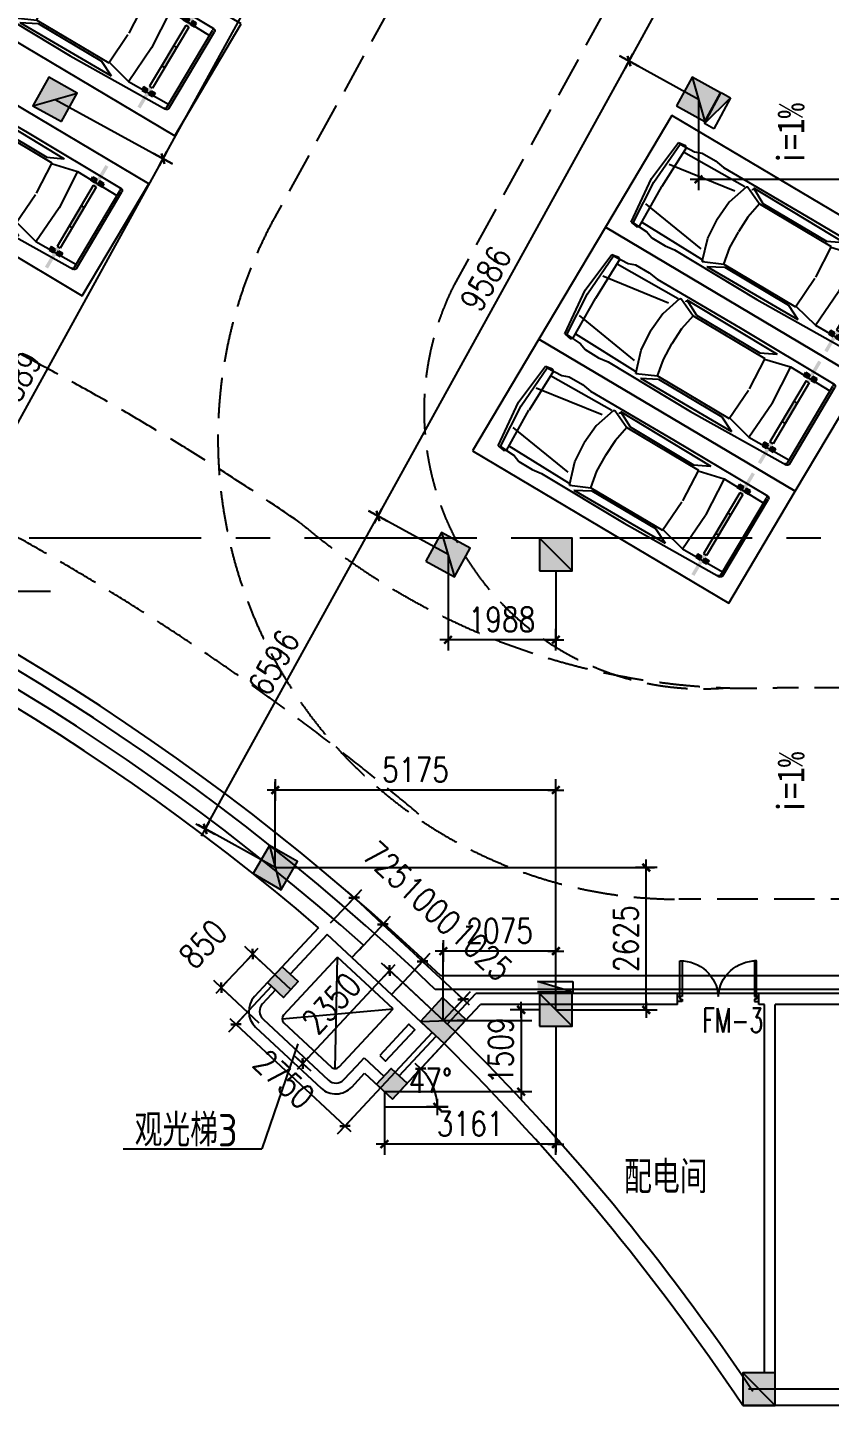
# Model space of a CAD drawing. Extents: x 953929 to 1132291, y -67290 to 107124.
# Drawn here: x 1027398 to 1042191, y -4596 to 20829 of the extents above; entities that cross this region are included whole.
import ezdxf

# ---------------------------------------------------------------- set-up
doc = ezdxf.new("R2010")
doc.units = 0
doc.header["$MEASUREMENT"] = 0
doc.linetypes.add('CENTER', pattern=[50.8, 31.75, -6.35, 6.35, -6.35])
doc.linetypes.add('DASH', pattern=[0.35, 0.25, -0.1])
doc.layers.get('0').update_dxf_attribs({"linetype": 'CONTINUOUS'})
doc.layers.get('DEFPOINTS').update_dxf_attribs({"linetype": 'CONTINUOUS'})
for name, color, linetype in [('COLUMN', 4, 'CONTINUOUS'), ('DIM', 7, 'CONTINUOUS'), ('F', 31, 'CONTINUOUS'), ('KWC', 253, 'CONTINUOUS'), ('LOUTI', 3, 'CONTINUOUS'), ('TC', 8, 'CONTINUOUS'), ('WALL', 1, 'CONTINUOUS'), ('WINDOW', 254, 'CONTINUOUS'), ('WINDOWS', 4, 'CONTINUOUS'), ('WZ', 1, 'CONTINUOUS'), ('柱子', 2, 'CONTINUOUS')]:
    doc.layers.add(name, color=color, linetype=linetype)
doc.styles.add('CHINA', font='SimSun.ttf', dxfattribs={"width": 0.85, "height": 150})
doc.styles.add('DIM', font='', dxfattribs={"width": 0.75})
doc.styles.add('DIM_FONT', font='SIMPLEX.shx', dxfattribs={"width": 0.8})
doc.styles.add('FS', font='txt.shx', dxfattribs={"width": 0.66, "height": 150, "bigfont": 'fs.shx'})
doc.styles.add('TSS', font='tssdeng.shx', dxfattribs={"width": 0.85, "bigfont": 'tssdchn.shx'})
doc.styles.get('DIM').set_extended_font_data('FangSong_GB2312')
doc.dimstyles.new('AXIS-200-arr', dxfattribs={"dimtxt": 300, "dimasz": 300, "dimexe": 250, "dimexo": 0, "dimgap": 150, "dimtad": 1, "dimdec": 0, "dimzin": 0, "dimdsep": 46, "dimtxsty": 'DIM_FONT', "dimsah": 1, "dimcen": 0.09, "dimclrd": 256, "dimclrt": 4, "dimadec": 0, "dimazin": 0, "dimtfac": 1, "dimtdec": 0, "dimtix": 1, "dimtmove": 1, "dimatfit": 3, "dimfxl": 0, "dimtolj": 1, "dimtzin": 0, "dimarcsym": 0})
doc.dimstyles.new('NORMAL', dxfattribs={"dimtxt": 450, "dimasz": 1, "dimexe": 150, "dimexo": 0, "dimgap": 150, "dimtad": 1, "dimdec": 0, "dimzin": 0, "dimdsep": 46, "dimtxsty": 'DIM_FONT', "dimblk1": '1', "dimblk2": '1', "dimsah": 1, "dimcen": 0, "dimclrd": 4, "dimclre": 4, "dimclrt": 4, "dimadec": 0, "dimazin": 0, "dimtfac": 1, "dimtdec": 0, "dimtmove": 0, "dimatfit": 3, "dimldrblk": '1', "dimfxl": 0, "dimtolj": 1, "dimtzin": 0, "dimarcsym": 0})

# ---------------------------------------------------------------- blocks, each defined once
blk = doc.blocks.new('CW')
at = {"layer": 'KWC'}
h = blk.add_hatch(color=256, dxfattribs=at)
h.paths.add_polyline_path([(800, -546), (800, -109), (865, -109), (865, -546)])
h.paths.add_polyline_path([(799, -1419), (799, -982), (865, -982), (865, -1419)])
h.paths.add_polyline_path([(799, -2292), (799, -1855), (864, -1855), (864, -2292)])
h = blk.add_hatch(color=256, dxfattribs=at)
h.paths.add_polyline_path([(865, -412), (865, -488), (953, -488), (953, -412)])
h.paths.add_polyline_path([(800, -412), (800, -488), (712, -488), (712, -412)])
edge = h.paths.add_edge_path(flags=16)
edge.add_ellipse((756, -450), major_axis=(-10.2, 10.2), ratio=1, start_angle=-45.0335, end_angle=314.9665, ccw=False)
edge = h.paths.add_edge_path(flags=16)
edge.add_ellipse((909, -450), major_axis=(-10.2, 10.2), ratio=1, start_angle=-45.0335, end_angle=314.9665, ccw=False)
h = blk.add_hatch(color=256, dxfattribs=at)
h.paths.add_polyline_path([(864, -1989), (864, -1913), (952, -1913), (952, -1989)])
edge = h.paths.add_edge_path(flags=16)
edge.add_ellipse((908, -1951), major_axis=(-10.2, 10.2), ratio=1, start_angle=-45.0335, end_angle=314.9665, ccw=False)
edge = h.paths.add_edge_path(flags=16)
edge.add_ellipse((755, -1951), major_axis=(-10.2, 10.2), ratio=1, start_angle=-45.0335, end_angle=314.9665, ccw=False)
h.paths.add_polyline_path([(799, -1989), (799, -1913), (712, -1913), (712, -1989)])
for p, q in [((-1, -2400), (0, 0)), ((0, 0), (5500, -3)), ((5500, -3), (5499, -2403)), ((349, -2022), (350, -379)), ((391, -2023), (392, -379)), ((2414, -328), (395, -334)), ((1245, -471), (397, -483)), ((712, -488), (712, -412)), ((712, -412), (800, -412)), ((800, -488), (712, -488)), ((800, -412), (800, -488)), ((865, -412), (865, -488)), ((953, -412), (865, -412)), ((865, -488), (953, -488)), ((953, -488), (953, -412)), ((1245, -471), (1197, -1224)), ((1734, -592), (1245, -471)), ((3522, -383), (1576, -397)), ((1864, -537), (1576, -397)), ((4190, -340), (2414, -328)), ((3522, -383), (3226, -538)), ((3615, -425), (3273, -579)), ((3646, -439), (3773, -838)), ((4970, -473), (3673, -445)), ((4377, -312), (4190, -340)), ((4665, -317), (4377, -312)), ((4796, -365), (4665, -317)), ((5098, -381), (4796, -365)), ((4966, -373), (4985, -1225)), ((5003, -350), (4985, -372)), ((5139, -372), (5003, -350)), ((5154, -1230), (5098, -381)), ((5227, -1193), (5139, -372)), ((800, -546), (799, -1855)), ((800, -546), (865, -546)), ((865, -546), (864, -1855)), ((1735, -578), (1696, -1211)), ((3273, -579), (1735, -578)), ((3226, -538), (1864, -537)), ((3273, -579), (3333, -897)), ((5082, -800), (3786, -605)), ((799, -982), (865, -982)), ((3333, -897), (3345, -1224)), ((3773, -838), (3802, -1224)), ((1244, -1976), (1197, -1222)), ((1734, -1869), (1696, -1236)), ((3333, -1552), (3345, -1225)), ((3772, -1612), (3802, -1226)), ((4965, -2077), (4985, -1226)), ((5097, -2070), (5154, -1230)), ((5138, -2079), (5227, -1193)), ((799, -1419), (865, -1419)), ((3272, -1870), (3333, -1552)), ((3637, -2034), (3772, -1612)), ((5081, -1651), (3785, -1844)), ((1244, -1976), (396, -1962)), ((799, -1913), (712, -1913)), ((712, -1913), (712, -1989)), ((712, -1989), (799, -1989)), ((799, -1855), (864, -1855)), ((799, -1989), (799, -1913)), ((864, -1989), (864, -1913)), ((864, -1913), (952, -1913)), ((952, -1989), (864, -1989)), ((952, -1913), (952, -1989)), ((1733, -1855), (1244, -1976)), ((1863, -1910), (1575, -2050)), ((3272, -1870), (1734, -1869)), ((3225, -1911), (1863, -1910)), ((3521, -2067), (3225, -1911)), ((3637, -2034), (3272, -1870)), ((4969, -1977), (3672, -2005)), ((2413, -2120), (393, -2067)), ((3521, -2067), (1575, -2050)), ((4189, -2110), (2413, -2120)), ((4376, -2138), (4189, -2110)), ((4664, -2133), (4376, -2138)), ((4795, -2085), (4664, -2133)), ((5097, -2070), (4795, -2085)), ((5002, -2101), (4984, -2079)), ((5138, -2079), (5002, -2101)), ((5499, -2403), (-1, -2400))]:
    blk.add_line(p, q, dxfattribs=at)
for centre in [(756, -450), (909, -450), (755, -1951), (908, -1951)]:
    blk.add_circle(centre, 14.4, dxfattribs=at)
for centre, major_axis, start_param, end_param in [((395, -379), (-45, 0.4), -1.558913, 0.008145), ((437, -379), (-45, 0.1), -1.565717, 0.001342), ((3509, -415), (11.2, 0.7), -1.159955, 1.503276), ((3624, -446), (22.5, 0.3), 0.294791, 1.978353), ((3333, -1224), (7.95, 7.95), 5.46214, 5.532266), ((3791, -1225), (-7.95, 7.95), 3.84936, 4.003454), ((4974, -1225), (7.95, 7.95), 5.474521, 5.519885), ((394, -2022), (-45, 0.1), 0.002021, 1.546781), ((436, -2023), (-45, 0.1), 0.002021, 1.546781), ((3623, -2003), (22.5, 0.4), 4.270615, 5.954177)]:
    blk.add_ellipse(centre, major_axis=major_axis, ratio=1, start_param=start_param, end_param=end_param, dxfattribs=at)
at = {"layer": 'KWC', "linetype": 'Continuous', "style": 'DIM', "oblique": 360, "flags": 9}
for tag in ['YSIZE', 'XSIZE']:
    blk.add_attdef(tag, (5154, -1230), '', height=0.45, rotation=179.9665, dxfattribs=at)
blk = doc.blocks.new('ZHU')
at = {"layer": '柱子'}
h = blk.add_hatch(color=256, dxfattribs=at)
h.paths.add_polyline_path([(300, -300), (300, 300), (-300, 300)])
h.paths.add_polyline_path([(-300, 300), (-300, -300), (300, -300)], flags=16)
blk.add_line((-300, 300), (300, -300), dxfattribs=at)
blk.add_lwpolyline([(-300, -300), (300, -300), (300, 300), (-300, 300)], close=True, dxfattribs=at)
blk = doc.blocks.new('A$C5A4B61BD')
for p, q in [((0, 753), (0, 658)), ((84, 753), (0, 753)), ((0, 658), (42, 658)), ((42, 706), (84, 706)), ((42, 658), (42, 706)), ((42, 658), (42, 0)), ((84, 658), (42, 658)), ((84, 706), (84, 753)), ((84, 0), (84, 658)), ((1416, 753), (1500, 753)), ((1416, 706), (1416, 753)), ((1458, 706), (1416, 706)), ((1416, 0), (1416, 658)), ((1416, 658), (1458, 658)), ((1458, 658), (1458, 706)), ((1458, 658), (1458, 0)), ((1500, 658), (1458, 658)), ((1500, 753), (1500, 658)), ((42, 0), (84, 0)), ((1458, 0), (1416, 0))]:
    blk.add_line(p, q)
for centre, major_axis, start_param, end_param in [((79, 670), (501, 465), 3.926991, 5.497787), ((1421, 670), (-501, 465), 0.785398, 2.356194)]:
    blk.add_ellipse(centre, major_axis=major_axis, ratio=0.962752, start_param=start_param, end_param=end_param)
blk = doc.blocks.new('1')
at = {"layer": 'DIM'}
for p, q in [((-150, 0), (150, 0)), ((0, -200), (0, 200))]:
    blk.add_line(p, q, dxfattribs=at)
at = {"layer": 'DIM', "const_width": 45}
blk.add_lwpolyline([(-71, -71), (71, 71)], dxfattribs=at)
blk = doc.blocks.new('*D252')
at = {"layer": 'DEFPOINTS', "color": 0}
for p in [(1027906, 19504), (1029897, 18409), (1023140, 10838)]:
    blk.add_point(p, dxfattribs=at)
at = {"layer": 'DIM', "color": 4}
for p, q in [((1027906, 19504), (1030028, 18337)), ((1025132, 9744), (1029897, 18408)), ((1023140, 10838), (1025263, 9671))]:
    blk.add_line(p, q, dxfattribs=at)
for p, rotation in [((1029897, 18409), 61.19437207137814), ((1025132, 9743), 241.1943720713782)]:
    blk.add_blockref('1', p, dxfattribs=dict(at, rotation=rotation))
at = {"layer": 'DIM', "color": 4, "insert": (1027186, 14257), "char_height": 450, "attachment_point": 5, "rotation": 61.1944, "style": 'DIM_FONT'}
blk.add_mtext('\\A1;9889', dxfattribs=at)
blk = doc.blocks.new('*D253')
at = {"color": 4, "linetype": 'ByBlock'}
for p, q in [((1274462, 94351), (1276583, 93184)), ((1271833, 84857), (1276451, 93256))]:
    blk.add_line(p, q, dxfattribs=at)
at = {"layer": 'DEFPOINTS', "color": 0, "linetype": 'ByBlock'}
for p in [(1274462, 94351), (1276452, 93257), (1269841, 85951)]:
    blk.add_point(p, dxfattribs=at)
at = {"color": 4, "linetype": 'ByBlock'}
for p, rotation in [((1276452, 93257), 61.19437207137756), ((1271832, 84856), 241.1943720713776)]:
    blk.add_blockref('1', p, dxfattribs=dict(at, rotation=rotation))
at = {"color": 4, "linetype": 'ByBlock', "insert": (1273814, 89237), "char_height": 450, "attachment_point": 5, "rotation": 61.1944, "style": 'DIM_FONT'}
blk.add_mtext('\\A1;9587', dxfattribs=at)
blk = doc.blocks.new('*D251')
at = {"color": 4, "linetype": 'ByBlock'}
for p, q in [((1286329, 94351), (1284930, 95123)), ((1280430, 86658), (1285060, 95049))]:
    blk.add_line(p, q, dxfattribs=at)
at = {"layer": 'DEFPOINTS', "color": 0, "linetype": 'ByBlock'}
for p in [(1285061, 95050), (1286329, 94351), (1281710, 85951)]:
    blk.add_point(p, dxfattribs=at)
at = {"color": 4, "linetype": 'ByBlock'}
for p, rotation in [((1285061, 95050), 61.11005214336638), ((1280430, 86657), 241.1100521433664)]:
    blk.add_blockref('1', p, dxfattribs=dict(at, rotation=rotation))
at = {"color": 4, "linetype": 'ByBlock', "insert": (1282417, 91035), "char_height": 450, "attachment_point": 5, "rotation": 61.1101, "style": 'DIM_FONT'}
blk.add_mtext('\\A1;9586', dxfattribs=at)
blk = doc.blocks.new('*D243')
at = {"color": 4, "linetype": 'ByBlock'}
for p, q in [((1281710, 85951), (1280298, 86730)), ((1275799, 78265), (1280429, 86656))]:
    blk.add_line(p, q, dxfattribs=at)
at = {"layer": 'DEFPOINTS', "color": 0, "linetype": 'ByBlock'}
for p in [(1280430, 86657), (1281710, 85951), (1277090, 77551)]:
    blk.add_point(p, dxfattribs=at)
at = {"color": 4, "linetype": 'ByBlock'}
for p, rotation in [((1280430, 86657), 61.11005214336638), ((1275798, 78264), 241.1100521433664)]:
    blk.add_blockref('1', p, dxfattribs=dict(at, rotation=rotation))
at = {"color": 4, "linetype": 'ByBlock', "insert": (1277786, 82642), "char_height": 450, "attachment_point": 5, "rotation": 61.1101, "style": 'DIM_FONT'}
blk.add_mtext('\\A1;9586', dxfattribs=at)
blk = doc.blocks.new('*D244')
at = {"layer": 'DEFPOINTS', "color": 0}
for p in [(1033863, 11817), (1035155, 11104), (1031968, 5329)]:
    blk.add_point(p, dxfattribs=at)
at = {"layer": 'DIM', "color": 4}
for p, q in [((1030677, 6043), (1033862, 11816)), ((1035155, 11104), (1033732, 11890)), ((1031968, 5329), (1030545, 6115))]:
    blk.add_line(p, q, dxfattribs=at)
for p, rotation in [((1033863, 11817), 61.11005214336638), ((1030676, 6042), 241.1100521433664)]:
    blk.add_blockref('1', p, dxfattribs=dict(at, rotation=rotation))
at = {"layer": 'DIM', "color": 4, "insert": (1031941, 9111), "char_height": 450, "attachment_point": 5, "rotation": 61.1101, "style": 'DIM_FONT'}
blk.add_mtext('\\A1;6596', dxfattribs=at)
blk = doc.blocks.new('*D245')
at = {"layer": 'DEFPOINTS', "color": 0}
for p in [(1031968, 6759), (1031968, 5329), (1037144, 2704)]:
    blk.add_point(p, dxfattribs=at)
at = {"layer": 'DIM', "color": 4}
for p, q in [((1031968, 5329), (1031968, 6909)), ((1037144, 2704), (1037144, 6909)), ((1037143, 6759), (1031969, 6759))]:
    blk.add_line(p, q, dxfattribs=at)
at = {"layer": 'DIM', "color": 4, "rotation": 180}
blk.add_blockref('1', (1031968, 6759), dxfattribs=at)
at = {"layer": 'DIM', "color": 4}
blk.add_blockref('1', (1037144, 6759), dxfattribs=at)
at = {"layer": 'DIM', "color": 4, "insert": (1034556, 7134), "char_height": 450, "attachment_point": 5, "style": 'DIM_FONT'}
blk.add_mtext('\\A1;5175', dxfattribs=at)
blk = doc.blocks.new('*D248')
at = {"layer": 'DEFPOINTS', "color": 0}
for p in [(1031968, 5329), (1038811, 5329), (1037144, 2704)]:
    blk.add_point(p, dxfattribs=at)
at = {"layer": 'DIM', "color": 4}
for p, q in [((1031968, 5329), (1038961, 5329)), ((1038811, 2705), (1038811, 5328)), ((1037144, 2704), (1038961, 2704))]:
    blk.add_line(p, q, dxfattribs=at)
for p, rotation in [((1038811, 5329), 90), ((1038811, 2704), 270)]:
    blk.add_blockref('1', p, dxfattribs=dict(at, rotation=rotation))
at = {"layer": 'DIM', "color": 4, "insert": (1038436, 4017), "char_height": 450, "attachment_point": 5, "rotation": 90, "style": 'DIM_FONT'}
blk.add_mtext('\\A1;2625', dxfattribs=at)
blk = doc.blocks.new('*D247')
at = {"layer": 'DEFPOINTS', "color": 0}
for p in [(1037144, 2404), (1033982, 1195), (1033982, 226)]:
    blk.add_point(p, dxfattribs=at)
at = {"layer": 'DIM', "color": 4}
for p, q in [((1037144, 2404), (1037144, 76)), ((1033982, 1195), (1033982, 76)), ((1037143, 226), (1033983, 226))]:
    blk.add_line(p, q, dxfattribs=at)
at = {"layer": 'DIM', "color": 4, "rotation": 180}
blk.add_blockref('1', (1033982, 226), dxfattribs=at)
at = {"layer": 'DIM', "color": 4}
blk.add_blockref('1', (1037144, 226), dxfattribs=at)
at = {"layer": 'DIM', "color": 4, "insert": (1035563, 601), "char_height": 450, "attachment_point": 5, "style": 'DIM_FONT'}
blk.add_mtext('\\A1;3161', dxfattribs=at)
blk = doc.blocks.new('*D249')
at = {"layer": 'DEFPOINTS', "color": 0}
for p in [(1035220, 2229), (1034923, 1173), (1033992, 912), (1033992, 912), (1035154, 912)]:
    blk.add_point(p, dxfattribs=at)
at = {"layer": 'DIM', "color": 4}
for start, end in [(47.0593, 47.1186), (360, 47), (359.8814, 359.9407)]:
    blk.add_arc((1033992, 912), 966, start, end, dxfattribs=at)
for p, rotation in [((1034651, 1619), 317.0296449881514), ((1034958, 912), 89.97035501184466)]:
    blk.add_blockref('1', p, dxfattribs=dict(at, rotation=rotation))
at = {"layer": 'DIM', "color": 4, "insert": (1034829, 1396), "char_height": 450, "attachment_point": 5, "style": 'DIM_FONT'}
blk.add_mtext('\\A1;47°', dxfattribs=at)
blk = doc.blocks.new('*D246')
at = {"layer": 'DEFPOINTS', "color": 0}
for p in [(1036844, 2704), (1033982, 1195), (1036504, 1195)]:
    blk.add_point(p, dxfattribs=at)
at = {"layer": 'DIM', "color": 4}
for p, q in [((1036844, 2704), (1036354, 2704)), ((1036504, 2703), (1036504, 1196)), ((1033982, 1195), (1036654, 1195))]:
    blk.add_line(p, q, dxfattribs=at)
for p, rotation in [((1036504, 2704), 90), ((1036504, 1195), 270)]:
    blk.add_blockref('1', p, dxfattribs=dict(at, rotation=rotation))
at = {"layer": 'DIM', "color": 4, "insert": (1036129, 1950), "char_height": 450, "attachment_point": 5, "rotation": 90, "style": 'DIM_FONT'}
blk.add_mtext('\\A1;1509', dxfattribs=at)
blk = doc.blocks.new('*D407')
at = {"layer": 'DEFPOINTS', "color": 0}
for p in [(1031898, 3139), (1034864, 2287), (1033254, 561)]:
    blk.add_point(p, dxfattribs=at)
at = {"layer": 'DIM', "color": 4}
for p, q in [((1031898, 3139), (1031141, 2326)), ((1031244, 2436), (1033253, 561)), ((1034864, 2287), (1033152, 451))]:
    blk.add_line(p, q, dxfattribs=at)
for p, rotation in [((1031243, 2436), 137.0000000000055), ((1033254, 561), 317.0000000000055)]:
    blk.add_blockref('1', p, dxfattribs=dict(at, rotation=rotation))
at = {"layer": 'DIM', "color": 4, "insert": (1032129, 1421), "char_height": 450, "attachment_point": 5, "rotation": 317, "style": 'DIM_FONT'}
blk.add_mtext('\\A1;2750', dxfattribs=at)
blk = doc.blocks.new('*D406')
at = {"layer": 'DEFPOINTS', "color": 0}
for p in [(1035288, 2302), (1032475, 1712), (1032545, 1647)]:
    blk.add_point(p, dxfattribs=at)
at = {"layer": 'DIM', "color": 4}
for p, q in [((1034077, 3430), (1032475, 1713)), ((1035288, 2302), (1033968, 3533)), ((1032545, 1647), (1032365, 1814))]:
    blk.add_line(p, q, dxfattribs=at)
for p, rotation in [((1034077, 3431), 47.00000000000064), ((1032475, 1712), 227.0000000000007)]:
    blk.add_blockref('1', p, dxfattribs=dict(at, rotation=rotation))
at = {"layer": 'DIM', "color": 4, "insert": (1033002, 2827), "char_height": 450, "attachment_point": 5, "rotation": 47, "style": 'DIM_FONT'}
blk.add_mtext('\\A1;2350', dxfattribs=at)
blk = doc.blocks.new('*D404')
at = {"layer": 'DEFPOINTS', "color": 0}
for p in [(1034251, 3132), (1035434, 2899), (1035068, 2506)]:
    blk.add_point(p, dxfattribs=at)
at = {"layer": 'DIM', "color": 4}
for p, q in [((1034251, 3132), (1034787, 3708)), ((1034686, 3597), (1035434, 2900)), ((1035068, 2506), (1035537, 3009))]:
    blk.add_line(p, q, dxfattribs=at)
for p, rotation in [((1034685, 3598), 137.0000000000007), ((1035434, 2899), 317.0000000000006)]:
    blk.add_blockref('1', p, dxfattribs=dict(at, rotation=rotation))
at = {"layer": 'DIM', "color": 4, "insert": (1035778, 3782), "char_height": 450, "attachment_point": 5, "rotation": 317, "style": 'DIM_FONT'}
blk.add_mtext('\\A1;1025', dxfattribs=at)
blk = doc.blocks.new('*D403')
at = {"layer": 'DEFPOINTS', "color": 0}
for p in [(1033953, 4280), (1033519, 3814), (1034251, 3132)]:
    blk.add_point(p, dxfattribs=at)
at = {"layer": 'DIM', "color": 4}
for p, q in [((1033519, 3814), (1034056, 4390)), ((1034684, 3599), (1033954, 4279)), ((1034251, 3132), (1034787, 3708))]:
    blk.add_line(p, q, dxfattribs=at)
for p, rotation in [((1033953, 4280), 137.0000000000006), ((1034685, 3598), 317.0000000000006)]:
    blk.add_blockref('1', p, dxfattribs=dict(at, rotation=rotation))
at = {"layer": 'DIM', "color": 4, "insert": (1034827, 4631), "char_height": 450, "attachment_point": 5, "rotation": 317, "style": 'DIM_FONT'}
blk.add_mtext('\\A1;1000', dxfattribs=at)
blk = doc.blocks.new('*D405')
at = {"layer": 'DEFPOINTS', "color": 0}
for p in [(1035068, 3787), (1037144, 3004), (1035068, 2506)]:
    blk.add_point(p, dxfattribs=at)
at = {"layer": 'DIM', "color": 4}
for p, q in [((1035068, 2506), (1035068, 3937)), ((1037144, 3004), (1037144, 3937)), ((1037143, 3787), (1035069, 3787))]:
    blk.add_line(p, q, dxfattribs=at)
at = {"layer": 'DIM', "color": 4, "rotation": 180}
blk.add_blockref('1', (1035068, 3787), dxfattribs=at)
at = {"layer": 'DIM', "color": 4}
blk.add_blockref('1', (1037144, 3787), dxfattribs=at)
at = {"layer": 'DIM', "color": 4, "insert": (1036106, 4162), "char_height": 450, "attachment_point": 5, "style": 'DIM_FONT'}
blk.add_mtext('\\A1;2075', dxfattribs=at)
blk = doc.blocks.new('*D402')
at = {"layer": 'DEFPOINTS', "color": 0}
for p in [(1033423, 4774), (1032989, 4309), (1033519, 3814)]:
    blk.add_point(p, dxfattribs=at)
at = {"layer": 'DIM', "color": 4}
for p, q in [((1032989, 4309), (1033526, 4884)), ((1033953, 4281), (1033424, 4774)), ((1033519, 3814), (1034056, 4390))]:
    blk.add_line(p, q, dxfattribs=at)
for p, rotation in [((1033423, 4774), 137.0000000000006), ((1033953, 4280), 317.0000000000006)]:
    blk.add_blockref('1', p, dxfattribs=dict(at, rotation=rotation))
at = {"layer": 'DIM', "color": 4, "insert": (1034042, 5372), "char_height": 450, "attachment_point": 5, "rotation": 317, "style": 'DIM_FONT'}
blk.add_mtext('\\A1;725', dxfattribs=at)
blk = doc.blocks.new('*D409')
at = {"layer": 'DEFPOINTS', "color": 0}
for p in [(1039774, 19504), (1046144, 19504), (1039774, 18028)]:
    blk.add_point(p, dxfattribs=at)
at = {"layer": 'DIM', "color": 4}
for p, q in [((1039774, 19504), (1039774, 17878)), ((1046144, 19504), (1046144, 17878)), ((1046143, 18028), (1039775, 18028))]:
    blk.add_line(p, q, dxfattribs=at)
at = {"layer": 'DIM', "color": 4, "rotation": 180}
blk.add_blockref('1', (1039774, 18028), dxfattribs=at)
at = {"layer": 'DIM', "color": 4}
blk.add_blockref('1', (1046144, 18028), dxfattribs=at)
at = {"layer": 'DIM', "color": 4, "insert": (1042959, 18403), "char_height": 450, "attachment_point": 5, "style": 'DIM_FONT'}
blk.add_mtext('\\A1;6369', dxfattribs=at)
blk = doc.blocks.new('*D408')
at = {"layer": 'DEFPOINTS', "color": 0}
for p in [(1035155, 11104), (1037144, 10804), (1035155, 9533)]:
    blk.add_point(p, dxfattribs=at)
at = {"layer": 'DIM', "color": 4}
for p, q in [((1035155, 11104), (1035155, 9383)), ((1037144, 10804), (1037144, 9383)), ((1037143, 9533), (1035156, 9533))]:
    blk.add_line(p, q, dxfattribs=at)
at = {"layer": 'DIM', "color": 4, "rotation": 180}
blk.add_blockref('1', (1035155, 9533), dxfattribs=at)
at = {"layer": 'DIM', "color": 4}
blk.add_blockref('1', (1037144, 9533), dxfattribs=at)
at = {"layer": 'DIM', "color": 4, "insert": (1036149, 9908), "char_height": 450, "attachment_point": 5, "style": 'DIM_FONT'}
blk.add_mtext('\\A1;1988', dxfattribs=at)
blk = doc.blocks.new('*D418')
at = {"color": 4, "linetype": 'ByBlock'}
blk.add_arc((289954, 6311), 2281, 0.0251, 61.1692, dxfattribs=at)
at = {"layer": 'DEFPOINTS', "color": 0, "linetype": 'ByBlock'}
for p in [(295008, 15502), (292091, 7106), (290099, 6575), (289952, 6311), (294517, 6311)]:
    blk.add_point(p, dxfattribs=at)
at = {"color": 4, "linetype": 'ByBlock'}
for p, rotation in [((291053, 8310), 151.1818100363247), ((292234, 6311), 270.0125620350261)]:
    blk.add_blockref('1', p, dxfattribs=dict(at, rotation=rotation))
at = {"color": 4, "linetype": 'ByBlock', "insert": (292240, 7663), "char_height": 450, "attachment_point": 5, "rotation": 300.5972, "style": 'DIM_FONT'}
blk.add_mtext('\\A1;61.19°', dxfattribs=at)
blk = doc.blocks.new('*D515')
at = {"layer": 'DEFPOINTS', "color": 0}
for p in [(1030973, 3113), (1032254, 3080), (1031674, 2459)]:
    blk.add_point(p, dxfattribs=at)
at = {"layer": 'DIM', "color": 4}
for p, q in [((1032254, 3080), (1031443, 3837)), ((1031552, 3734), (1030973, 3113)), ((1031674, 2459), (1030863, 3215))]:
    blk.add_line(p, q, dxfattribs=at)
for p, rotation in [((1031552, 3734), 46.99999999999991), ((1030973, 3113), 226.9999999999999)]:
    blk.add_blockref('1', p, dxfattribs=dict(at, rotation=rotation))
at = {"layer": 'DIM', "color": 4, "insert": (1030634, 3919), "char_height": 450, "attachment_point": 5, "rotation": 47, "style": 'DIM_FONT'}
blk.add_mtext('\\A1;850', dxfattribs=at)
blk = doc.blocks.new('A$C3E303331')
at = {"layer": 'DIM'}
blk.add_line((0.001, 150), (4564.288, 150), dxfattribs=at)
dim = blk.add_angular_dim_2l(base=(2138.845, 944.854), line1=((146.138, 413.335), (5055.252, 9340.903)), line2=((0.001, 150), (4564.288, 150)), dimstyle='AXIS-200-arr', override={"dimdec": 2, "dimadec": 2, "dimtdec": 2}, dxfattribs=at)
dim.commit()
dim.dimension.update_dxf_attribs({"geometry": '*D418', "text_midpoint": (2287.113, 1501.654), "insert": (-289952.479, -6161.459)})

msp = doc.modelspace()

# ---------------------------------------------------------------- hatches: boundary and pattern name
at = {"layer": '柱子'}
h = msp.add_hatch(color=256, dxfattribs=at)
h.paths.add_polyline_path([(1032390.042, 3226.571), (1032097.5, 3499.371), (1031824.701, 3206.829), (1032117.243, 2934.03)])
h.paths.add_polyline_path([(1034401.265, 1351.076), (1034108.723, 1623.875), (1033835.924, 1331.334), (1034128.465, 1058.534)])

# ---------------------------------------------------------------- linework, layer by layer
at = {"layer": 'COLUMN'}
for p in [(1032384.408, 2074.272), (1029161.59, 136.508)]:
    msp.add_line(p, (1031719.873, 136.508), dxfattribs=at)
at = {"layer": 'DIM'}
for p, q in [((1035068.456, 2506.435), (1036702.453, 2506.435)), ((1033992.066, 912.264), (1035153.775, 912.264))]:
    msp.add_line(p, q, dxfattribs=at)
for points in [[(1040829.912, 19834.31, 0, 60, 0), (1040829.912, 19434.31, 0, 0, 0), (1040829.912, 18006.21, 0, 0, 0)], [(1040829.912, 5891.172, 0, 60, 0), (1040829.912, 6291.172, 0, 0, 0), (1040829.912, 7719.273, 0, 0, 0)]]:
    msp.add_lwpolyline(points, format="xyseb", dxfattribs=at)
at = {"layer": 'LOUTI'}
for p, q in [((1032120.164, 2607.249), (1033117.245, 3676.488)), ((1033074.413, 1620.712), (1033117.245, 3676.488)), ((1034141.14, 2721.691), (1033117.245, 3676.488)), ((1032093.36, 2535.56), (1034141.14, 2721.691)), ((1033144.059, 1652.452), (1034141.14, 2721.691)), ((1032125.099, 2465.914), (1033002.724, 1647.516))]:
    msp.add_line(p, q, dxfattribs=at)
msp.add_lwpolyline([(1033894.972, 1859.895), (1034004.436, 1757.818), (1034543.61, 2336.01), (1034434.146, 2438.087)], close=True, dxfattribs=at)
for centre, start, end in [((1032193.299, 2539.049), 137, 227), ((1033070.923, 1720.651), 227, 317)]:
    msp.add_arc(centre, 100, start, end, dxfattribs=at)
at = {"layer": 'TC'}
for p, q in [((1039883.422, 19056.684), (1040191.846, 19628.851)), ((1040191.846, 19628.851), (1040367.897, 19533.951)), ((1039883.422, 19056.684), (1040367.897, 19533.951)), ((1040367.897, 19533.951), (1040059.473, 18961.784)), ((1040059.473, 18961.784), (1039883.422, 19056.684)), ((1037455.176, 3028.496), (1036805.176, 3228.496)), ((1036805.176, 3228.496), (1037455.176, 3228.496)), ((1037455.176, 3228.496), (1037455.176, 3028.496)), ((1037455.176, 3028.496), (1036805.176, 3028.496))]:
    msp.add_line(p, q, dxfattribs=at)
for points in [[(1039885.759, 19058.719), (1040192.384, 19627.549), (1040363.864, 19532.992)], [(1037452.276, 3029.588), (1036806.066, 3029.588), (1036807.934, 3225.4)]]:
    msp.add_solid(points, dxfattribs=at)
at = {"layer": 'WALL'}
for p, q in [((1032768.292, 4218.706), (1031824.701, 3206.829)), ((1032925.77, 4094.325), (1032243.771, 3362.971)), ((1033382.866, 3668.076), (1032925.77, 4094.325)), ((1033382.866, 3668.076), (1033594.271, 3894.781)), ((1031824.701, 3206.829), (1031586.002, 2950.855)), ((1031970.972, 3070.429), (1031732.272, 2814.456)), ((1031824.701, 3206.829), (1031970.972, 3070.429)), ((1034114.219, 2986.077), (1034318.819, 3205.483)), ((1035287.862, 2301.836), (1034318.819, 3205.483)), ((1034936.992, 2218.829), (1034114.219, 2986.077)), ((1035141.592, 2438.235), (1035669.34, 3004.176)), ((1035287.862, 2301.836), (1035756.302, 2804.176)), ((1039390.614, 3004.176), (1035669.34, 3004.176)), ((1039390.614, 2804.176), (1035756.302, 2804.176)), ((1039390.614, 2804.176), (1039390.614, 3004.176)), ((1040890.614, 2804.176), (1040890.614, 3004.176)), ((1044243.554, 3004.176), (1040890.614, 3004.176)), ((1040990.614, 2804.176), (1040890.614, 2804.176)), ((1040990.614, -3995.824), (1040990.614, 2804.176)), ((1044243.554, 2804.176), (1041190.614, 2804.176)), ((1041190.614, -3995.824), (1041190.614, 2804.176)), ((1031605.744, 2385.514), (1032812.477, 1260.217)), ((1031742.143, 2531.785), (1032948.877, 1406.488)), ((1034128.465, 1058.534), (1035219.663, 2228.7)), ((1034128.465, 1058.534), (1035083.198, 2082.359)), ((1034254.994, 1487.475), (1034936.992, 2218.829)), ((1033470.247, 1672.333), (1033606.647, 1818.604)), ((1033606.647, 1818.604), (1033972.323, 1477.604)), ((1033231.548, 1416.359), (1033470.247, 1672.333)), ((1033377.818, 1279.959), (1033616.518, 1535.933)), ((1033616.518, 1535.933), (1034128.465, 1058.534)), ((1049643.554, -4295.824), (1040697.243, -4295.824)), ((1123843.554, -4595.824), (1040590.614, -4595.824))]:
    msp.add_line(p, q, dxfattribs=at)
for points in [[(1031824.701, 3206.829), (1032117.243, 2934.03), (1032390.042, 3226.571), (1032097.5, 3499.371)], [(1034128.465, 1058.534), (1033835.924, 1331.334), (1034108.723, 1623.875), (1034401.265, 1351.076)]]:
    msp.add_lwpolyline(points, close=True, dxfattribs=at)
for centre, radius, start, end in [((1004443.554, -28795.824), 43800, 48.2761187, 94.4623049), ((1004443.554, -28795.824), 43500, 49.372135, 94.7471491), ((1031878.543, 2678.056), 400, 137, 227), ((1031878.543, 2678.056), 200, 137, 227), ((1004443.554, -28795.824), 43800, 33.9419318, 45.2303065), ((1004443.554, -28795.824), 43500, 33.8018081, 45.2221674), ((1033085.277, 1552.759), 400, 227, 317), ((1033085.277, 1552.759), 200, 227, 317)]:
    msp.add_arc(centre, radius, start, end, dxfattribs=at)
at = {"layer": 'WINDOW'}
msp.add_line((1033382.866, 3668.076), (1034114.219, 2986.077), dxfattribs=at)
at = {"layer": 'WINDOWS', "color": 8, "linetype": 'DASH', "ltscale": 3000}
for p, q in [((1038657.102, 29509.928), (1031965.568, 17340.902)), ((1042107.102, 28520.169), (1035268.792, 16084.222)), ((1114068.554, 8645.265), (1041226.781, 8645.265)), ((1117518.554, 4745.265), (1039413.772, 4745.265))]:
    msp.add_line(p, q, dxfattribs=at)
at = {"layer": 'WINDOWS', "color": 8, "linetype": 'CENTER', "ltscale": 100}
msp.add_line((1045843.554, 11404.176), (1023175.412, 11404.176), dxfattribs=at)
at = {"layer": 'WINDOWS'}
for p, q in [((1049893.554, 3329.176), (1035019.801, 3329.176)), ((1049643.554, 3079.176), (1034919.682, 3079.176)), ((1040890.614, 3004.176), (1039390.614, 3004.176))]:
    msp.add_line(p, q, dxfattribs=at)
at = {"layer": 'WINDOWS', "color": 8, "linetype": 'DASH', "ltscale": 3000}
for centre, radius, start, end in [((1004518.554, -28795.824), 49175, 55.420157, 72.60203), ((1039405.117, 13240.147), 8494.887, 151.1359976, 270.0583744), ((1039845.147, 13760.188), 5132.656, 153.0769375, 274.7640079), ((1004008.752, -30128.817), 47593.081, 49.9710268, 75.4370216), ((1040749.102, 21495.09), 12858.701, 229.6754685, 272.1289288)]:
    msp.add_arc(centre, radius, start, end, dxfattribs=at)
at = {"layer": 'WINDOWS'}
for radius, start, end in [(44350, 46.4149475, 93.5550065), (44100, 46.2852377, 93.9006846)]:
    msp.add_arc((1004443.554, -28795.824), radius, start, end, dxfattribs=at)
at = {"layer": '柱子'}
msp.add_lwpolyline([(1035492.462, 2521.242), (1035053.65, 2930.441), (1034644.451, 2491.628), (1035083.263, 2082.429)], close=True, dxfattribs=at)

# ---------------------------------------------------------------- block references
at = {"layer": 'KWC', "xscale": -1, "rotation": 329.2469856047173}
for p in [(1031340.49, 20896.936), (1029633.382, 17943.783), (1044011.596, 16398.085), (1042785.589, 14334.858), (1041559.582, 12271.631)]:
    msp.add_blockref('CW', p, dxfattribs=at)
at = {"layer": 'WALL', "rotation": 331.1943720713839}
for p in [(1039774.159, 19504.176), (1035155.145, 11104.176)]:
    msp.add_blockref('ZHU', p, dxfattribs=at)
at = {"layer": 'WINDOW', "xscale": -1, "rotation": 180}
msp.add_blockref('A$C5A4B61BD', (1039390.614, 3609.776), dxfattribs=at)
at = {"layer": 'WINDOWS'}
msp.add_blockref('A$C3E303331', (1023257.141, 10280.575), dxfattribs=at)
at = {"layer": '柱子'}
for p, rotation in [((1027905.527, 19504.176), 60.97155762193299), ((1031968.418, 5329.035), 329.9999999999993), ((1035068.456, 2506.435), 47)]:
    msp.add_blockref('ZHU', p, dxfattribs=dict(at, rotation=rotation))
for p in [(1037143.554, 11104.176), (1037143.554, 2704.176), (1040890.614, -4295.824)]:
    msp.add_blockref('ZHU', p, dxfattribs=at)

# ---------------------------------------------------------------- texts
at = {"layer": 'COLUMN', "style": 'TSS', "width": 0.9}
msp.add_text('观光梯3', height=600, dxfattribs=at).set_placement((1029371.773, 182.579))
at = {"layer": 'DIM', "style": 'CHINA', "width": 0.85}
for p in [(1041727.35, 18282.926), (1041727.35, 6311.585)]:
    msp.add_text('i=1%', height=500, rotation=90, dxfattribs=at).set_placement(p)
at = {"layer": 'F', "style": 'FS', "width": 0.66}
msp.add_text('FM-3', height=450, dxfattribs=at).set_placement((1039848.726, 2285.85))
at = {"layer": 'WZ', "style": 'TSS', "width": 0.9}
msp.add_text('配电间', height=600, dxfattribs=at).set_placement((1038403.982, -682.441))

# ---------------------------------------------------------------- dimensions: what is measured, and where the dimension line sits
at = {"layer": 'DIM'}
for base, p1, p2, angle, picture, middle in [((1043125.602, 28603.622), (1039774.159, 19504.176), (1044393.172, 27904.176), 61.1100521, '*D251', (1040481.588, 24588.203)), ((1034516.581, 26810.111), (1027905.527, 19504.176), (1032526.947, 27904.176), 61.1943721, '*D253', (1031878.198, 22790.292)), ((1038494.237, 20210.438), (1035155.145, 11104.176), (1039774.159, 19504.176), 61.1100521, '*D243', (1035850.223, 16195.019))]:
    dim = msp.add_linear_dim(base=base, p1=p1, p2=p2, angle=angle, dimstyle='AXIS-200-arr', override={"dimtxt": 450, "dimasz": 1, "dimexe": 150, "dimblk1": '1', "dimblk2": '1', "dimcen": 0, "dimse1": 1, "dimclrd": 4, "dimclre": 4, "dimtix": 0}, dxfattribs=at)
    dim.commit()
    dim.dimension.update_dxf_attribs({"geometry": picture, "text_midpoint": middle, "insert": (-241935.346, -66446.615)})
for p1, p2, distance, picture, middle in [((1023140.401, 10838.462), (1027905.527, 19504.176), -2272.709, '*D252', (1027185.849, 14256.927)), ((1031968.418, 5329.035), (1035155.145, 11104.176), 1475.958, '*D244', (1031941.176, 9110.856))]:
    dim = msp.add_aligned_dim(p1=p1, p2=p2, distance=distance, dimstyle='AXIS-200-arr', override={"dimtxt": 450, "dimasz": 1, "dimexe": 150, "dimblk1": '1', "dimblk2": '1', "dimcen": 0, "dimclrd": 4, "dimclre": 4, "dimtix": 0, "dimtmove": 0}, dxfattribs=at)
    dim.commit()
    dim.dimension.update_dxf_attribs({"geometry": picture, "text_midpoint": middle})
for base, p1, p2, dimstyle, override, picture, middle in [((1039774.159, 18027.741), (1046143.554, 19504.176), (1039774.159, 19504.176), 'AXIS-200-arr', {"dimtxt": 450, "dimasz": 1, "dimexe": 150, "dimblk1": '1', "dimblk2": '1', "dimcen": 0, "dimclrd": 4, "dimclre": 4, "dimtix": 0, "dimtmove": 0}, '*D409', (1042958.856, 18402.741)), ((1035155.145, 9532.906), (1037143.554, 10804.176), (1035155.145, 11104.176), 'AXIS-200-arr', {"dimtxt": 450, "dimasz": 1, "dimexe": 150, "dimblk1": '1', "dimblk2": '1', "dimcen": 0, "dimclrd": 4, "dimclre": 4, "dimtix": 0, "dimtmove": 0}, '*D408', (1036149.349, 9907.906)), ((1031968.418, 6759.286), (1037143.554, 2704.176), (1031968.418, 5329.035), 'NORMAL', {"dimtmove": 1}, '*D245', (1034555.986, 7134.286)), ((1035068.456, 3787.479), (1037143.554, 3004.176), (1035068.456, 2506.435), 'NORMAL', {"dimtmove": 1}, '*D405', (1036106.005, 4162.479)), ((1033982.195, 226.357), (1037143.554, 2404.176), (1033982.195, 1194.934), 'NORMAL', {"dimtmove": 1}, '*D247', (1035562.874, 601.357))]:
    dim = msp.add_linear_dim(base=base, p1=p1, p2=p2, dimstyle=dimstyle, override=override, dxfattribs=at)
    dim.commit()
    dim.dimension.update_dxf_attribs({"geometry": picture, "text_midpoint": middle})
for base, p1, p2, angle, picture, middle, dimtype in [((1033423.217, 4774.399), (1033519.265, 3814.346), (1032989.034, 4308.795), 317, '*D402', (1033786.701, 5098.042), 160), ((1033953.448, 4279.95), (1034250.619, 3132.348), (1033519.265, 3814.346), 317, '*D403', (1034571.529, 4356.937), 160), ((1030972.663, 3112.605), (1032253.642, 3080.301), (1031673.944, 2458.65), 227, '*D515', (1030908.652, 3662.876), 161), ((1035434.439, 2898.904), (1034250.619, 3132.348), (1035068.456, 2506.435), 317, '*D404', (1035521.962, 3507.905), 160), ((1033254.028, 560.699), (1031897.836, 3138.629), (1034863.857, 2287.029), 137, '*D407', (1031873.65, 1147.007), 160), ((1036503.756, 1194.934), (1036843.554, 2704.176), (1033982.195, 1194.934), 90, '*D246', (1036503.756, 1949.555), 160)]:
    dim = msp.add_linear_dim(base=base, p1=p1, p2=p2, angle=angle, dimstyle='NORMAL', override={"dimtmove": 1}, dxfattribs=at)
    dim.commit()
    dim.dimension.update_dxf_attribs({"geometry": picture, "text_midpoint": middle, "dimtype": dimtype})
for base, p1, p2, angle, picture, middle in [((1038810.67, 5329.035), (1037143.554, 2704.176), (1031968.418, 5329.035), 90, '*D248', (1038435.67, 4016.605)), ((1032474.561, 1712.063), (1035287.862, 2301.836), (1032544.542, 1646.804), 227, '*D406', (1033001.651, 2827.153))]:
    dim = msp.add_linear_dim(base=base, p1=p1, p2=p2, angle=angle, dimstyle='NORMAL', override={"dimtmove": 1}, dxfattribs=at)
    dim.commit()
    dim.dimension.update_dxf_attribs({"geometry": picture, "text_midpoint": middle})
dim = msp.add_angular_dim_2l(base=(1034922.53, 1173.221), line1=((1033992.066, 912.264), (1035219.663, 2228.7)), line2=((1033992.066, 912.264), (1035153.775, 912.264)), dimstyle='NORMAL', override={"dimtmove": 1}, dxfattribs=at)
dim.commit()
dim.dimension.update_dxf_attribs({"geometry": '*D249', "text_midpoint": (1034828.891, 1395.571), "dimtype": 162})

doc.saveas('drawing.dxf')
